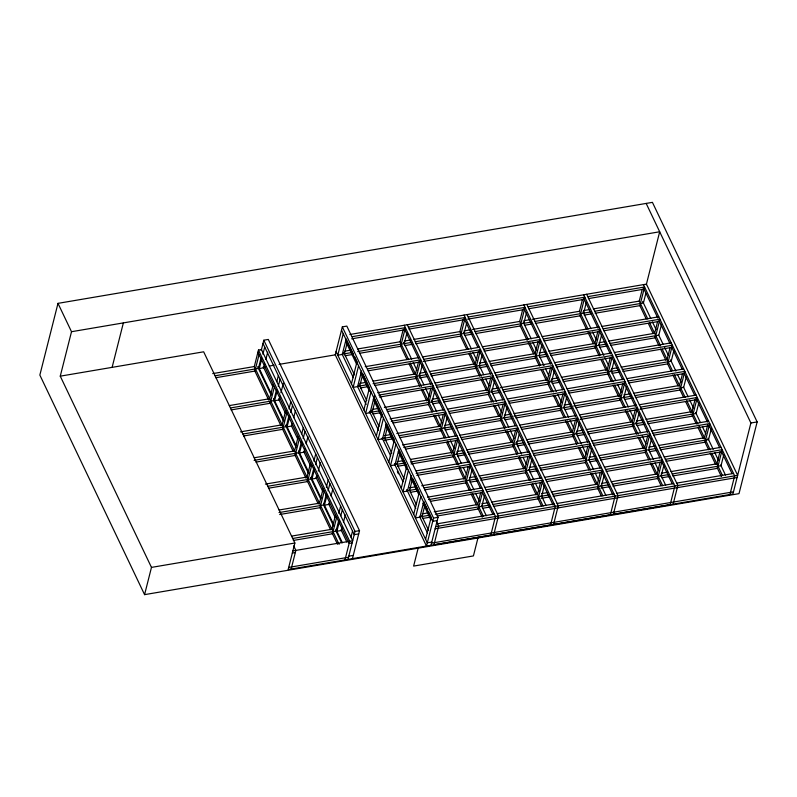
<?xml version="1.0" encoding="UTF-8"?>
<svg xmlns="http://www.w3.org/2000/svg" width="797" height="797" viewBox="0 0 797 797"><rect width="100%" height="100%" fill="white"/><g stroke="black" fill="none" stroke-linecap="round" stroke-linejoin="round"><path stroke-width="1.2" d="M57.992 303.358L39.85 375.068L144.576 594.642L739.008 493.642L757.15 421.932L652.424 202.358L57.992 303.358L71.511 331.711L60.263 376.164L151.47 567.394L144.576 594.642M112.118 367.357L123.366 322.895M339.104 544.341L254.303 366.53L258.467 350.042L261.466 349.534L352.673 540.755L292.878 550.916M259.065 354.585L254.901 371.073L215.758 377.728M261.187 350.61L263.817 340.209L268.31 339.442L359.517 530.672L352.443 558.637M261.157 357.664L258.427 368.413L215.08 375.785M261.695 358.979L259.274 368.543L263.757 367.776L264.674 364.189M262.9 354.197L264.714 347.024M265.879 359.407L267.692 352.234M273.281 384.383L269.655 398.729L229.297 405.593M274.417 386.764L270.253 403.262L231.11 409.917M276.848 381.604L278.362 375.636M276.509 389.843L273.779 400.602L230.433 407.964M277.037 391.148L274.616 400.712L279.109 399.955L280.016 396.368M278.253 386.366L280.066 379.203M280.923 392.782L283.343 383.218M285.734 410.495L282.108 424.831L240.505 431.864M286.85 412.836L282.676 429.324L243.543 435.979M289.002 408.911L290.815 401.738M288.932 415.914L286.213 426.664L242.866 434.036M289.809 416.084L287.079 426.843L291.572 426.076L292.18 423.685M290.716 412.497L292.529 405.324M293.685 417.708L295.498 410.545M298.188 436.597L294.561 450.933L254.193 457.777M299.313 438.958L295.139 455.446L255.996 462.101M301.754 433.817L303.268 427.84M301.396 442.026L298.676 452.786L254.104 460.357M301.953 443.381L299.533 452.945L304.016 452.178L304.932 448.591M303.159 438.599L304.972 431.426M306.138 443.809L307.951 436.646M342.331 326.87L335.258 354.834L426.475 546.065L433.548 518.09L342.331 326.87L346.825 326.103L438.031 517.333L430.958 545.297M310.641 462.708L307.014 477.054L265.421 484.108M343.228 333.684L337.789 355.193L342.272 354.436L346.207 338.894M311.766 465.069L307.592 481.567L268.459 488.212M313.908 461.124L315.722 453.951M60.263 376.164L203.663 351.806L294.87 543.026L288.155 569.556L732.931 493.991L750.894 422.988L646.168 203.424M313.849 468.148L311.129 478.907L267.782 486.27M314.397 469.463L311.976 479.027L316.459 478.26L317.067 475.869M315.602 464.681L317.415 457.508M344.424 353.808L347.143 343.049M291.154 569.048L295.866 550.408L293.734 545.935M318.272 471.087L320.394 462.728M323.094 488.83L319.467 503.166L279.099 510M324.22 491.171L320.045 507.659L279.687 514.523M351.437 383.805L356.877 362.286M326.362 487.246L328.175 480.073M358.58 365.863L353.131 387.372L357.624 386.605L361.549 371.073M326.302 494.25L323.582 504.999L279.01 512.581M326.86 495.595L324.439 505.159L328.932 504.401L329.53 502.01M328.065 490.822L329.878 483.649M331.044 496.033L332.857 488.86M359.776 385.987L362.496 375.238M335.547 514.922L331.921 529.268L291.553 536.112M336.673 517.283L332.498 533.781L293.366 540.426M363.88 409.907L369.33 388.398M338.815 513.338L340.628 506.165M371.043 391.985L365.594 413.504L370.087 412.736L374.321 395.999M338.755 520.361L336.035 531.121L292.688 538.483M339.313 521.696L336.892 531.26L341.375 530.503L342.282 526.917M340.817 515.729L342.331 509.751M343.497 522.135L345.31 514.962M372.209 412.059L374.929 401.299M344.962 559.912L349.684 541.263L258.467 350.042M376.333 436.009L381.783 414.5M408.622 359.656L400.094 341.764L403.113 329.809M351.009 537.078L352.523 531.111M383.487 418.086L378.047 439.605L382.53 438.838L386.465 423.297M347.96 559.404L355.034 531.43L263.817 340.209M404.218 343.646L406.938 332.887M384.672 438.181L387.392 427.421M388.787 462.13L394.236 440.611M395.93 444.168L390.49 465.687L394.973 464.92L398.908 449.388L406.868 466.265M418.465 362.007L415.446 373.952L373.135 381.135M397.125 464.292L399.845 453.533M419.571 375.835L422.29 365.076M401.25 488.242L406.689 466.733M408.393 470.31L402.953 491.819L407.446 491.062L411.372 475.52M427.899 400.064L430.918 388.109M409.578 490.394L412.298 479.635M432.004 401.897L434.724 391.138M413.693 514.344L419.142 492.825M468.417 349.494L459.889 331.602L462.908 319.647M420.846 496.411L415.406 517.92L419.889 517.163L423.825 501.622M443.371 414.211L440.352 426.166L396.826 433.528M464.023 333.485L466.743 322.725M422.031 516.506L424.751 505.746M444.467 428.019L447.187 417.259M418.335 547.439L413.623 566.089L473.418 555.927L478.13 537.278M425.588 539.28L431.038 517.761M455.824 440.323L452.806 452.278L410.485 459.441M478.27 351.846L475.241 363.801L429.314 371.591M456.92 454.131L459.64 443.381M479.376 365.674L482.095 354.914M465.259 478.399L468.287 466.444M490.713 377.947L487.694 389.902L441.747 397.653M469.373 480.232L472.093 469.473M491.799 391.735L494.529 380.976M528.222 339.333L519.684 321.44L522.702 309.485M480.73 492.546L477.712 504.491L434.186 511.853M500.147 416.004L503.166 404.049M523.818 323.323L526.538 312.563M456.004 428.109L500.725 420.517L505.437 401.847L448.631 411.501M481.826 506.344L484.546 495.595M504.262 417.857L506.982 407.098M515.619 430.171L512.601 442.116L466.663 449.897M538.065 341.684L535.036 353.639L489.109 361.43M516.715 443.969L519.136 434.415M541.89 344.752L539.171 355.512L544.012 365.664M528.082 456.282L525.054 468.238L479.107 475.988M550.518 367.786L547.489 379.741L500.327 387.701M529.168 470.071L531.888 459.311M551.604 381.574L554.323 370.814M588.017 329.171L579.479 311.278L582.507 299.323M537.507 494.339L540.525 482.384M562.961 393.887L559.942 405.842L513.995 413.613M583.613 313.161L586.333 302.402M541.621 496.182L544.341 485.433M564.057 407.695L566.777 396.936M572.395 431.954L575.424 420.009M597.86 331.522L594.841 343.477L548.904 351.268M615.065 496.172L610.353 514.832L553.556 524.486L558.259 505.826L467.052 314.596M553.556 524.486L554.094 522.334M557.731 508.008L558.279 505.856M576.52 433.817L579.24 423.058M598.965 345.35L601.685 334.591M587.877 446.121L584.859 458.076L538.902 465.827M607.284 369.579L610.313 357.624M588.963 459.909L591.683 449.159M611.399 371.412L614.118 360.652M647.812 319.009L639.264 301.097L642.302 289.172M646.287 284.708L659.687 231.768L71.511 331.711M600.33 472.222L597.302 484.178L551.365 491.948M619.737 395.681L622.766 383.736M645.829 293.445L643.408 302.999L594.482 311.298M545.806 479.704L602.612 470.051L597.889 488.681L553.168 496.282M601.416 486.031L604.146 475.271M623.852 397.534L626.581 386.774M632.19 421.802L635.219 409.847M654.636 333.315L657.655 321.36M636.315 423.655L639.035 412.896M663.074 344.224L658.8 335.278L661.48 324.429M644.653 447.914L647.672 435.959M670.108 347.462L667.089 359.417L621.122 367.158M622.925 371.492L667.647 363.89L672.369 345.25L615.563 354.904M648.758 449.747L651.488 438.998M673.913 350.501L671.194 361.25L622.268 369.549M657.097 474.016L660.125 462.061M679.532 385.519L682.561 373.574M612.295 484.178L661.221 475.869L663.941 465.109M686.376 376.612L683.657 387.372L634.721 395.671M695.014 399.686L691.995 411.641L646.038 419.391M673.136 504.142L677.858 485.503L586.632 294.262M698.83 402.734L696.11 413.494L647.184 421.782M707.776 424.612L704.448 437.752L658.491 445.493M711.283 428.836L708.563 439.595L659.627 447.884M716.902 463.854L719.92 451.899M723.736 454.948L721.016 465.707L672.09 473.996M729.942 494.499L734.655 475.849L643.438 284.609M349.863 334.491L646.437 284.121L737.653 475.341L435.67 526.648M352.214 336.673L405.394 327.637L400.682 346.306L359.596 353.29M408.383 327.129L465.189 317.475L460.487 336.145L415.765 343.746M527.983 306.815L584.789 297.161L580.077 315.821L535.355 323.423M587.778 296.653L644.584 287L639.861 305.64L595.15 313.241M468.198 317.007L525.004 307.353L520.282 325.983L475.56 333.584M351.666 338.825L404.846 329.789M409.05 329.081L464.651 319.627M467.65 319.159L524.456 309.505M528.64 308.758L584.241 299.313M588.445 298.596L644.036 289.152M212.729 373.614L254.313 366.55M344.493 351.208L350.531 350.182M357.783 348.947L400.094 341.764M404.288 341.046L410.335 340.02M413.962 339.402L459.889 331.602M464.083 330.885L470.13 329.858M472.551 329.45L519.684 321.44M523.888 320.723L529.925 319.697M532.346 319.288L579.479 311.278M583.673 310.551L589.71 309.525M593.337 308.907L639.264 301.097M263.11 367.098L265.56 366.68M269.237 366.052L274.138 365.215M279.04 364.388L335.407 354.814M342.431 354.147L351.676 352.573M357.723 351.547L411.471 342.411M415.098 341.793L471.266 332.249M474.892 331.632L531.071 322.088M534.697 321.48L590.856 311.916M345.091 355.751L352.344 354.516M404.886 345.589L412.139 344.354M464.681 335.427L471.934 334.202M524.476 325.266L531.729 324.04M584.271 315.094L591.523 313.859M365.215 366.68L419.601 357.435M422.599 356.926L479.405 347.273M482.404 346.795L539.21 337.141M542.189 336.603L598.995 326.949M601.984 326.441L658.79 316.798M367.566 368.862L420.746 359.826L416.034 378.495L374.949 385.469M423.735 359.317L480.541 349.664L475.839 368.334L431.117 375.925M483.55 349.186L540.356 339.542L535.634 358.172L490.912 365.773M543.335 338.994L600.141 329.35L595.429 348.01L550.707 355.611M603.13 328.842L659.936 319.189L655.214 337.828L610.502 345.43M368.234 370.804L420.198 361.977M423.197 361.469L480.003 351.816M484.217 351.138L539.808 341.684M543.992 340.947L599.593 331.492M603.797 330.785L659.388 321.34M359.845 383.397L365.883 382.371M419.64 373.235L425.688 372.209M479.435 363.073L485.483 362.047M539.24 352.912L545.278 351.885M599.025 342.73L605.062 341.704M608.689 341.086L654.616 333.285M357.783 386.326L367.028 384.762M373.076 383.736L426.823 374.6M430.45 373.982L486.618 364.438M490.245 363.821L546.423 354.276M550.05 353.659L606.208 344.095M609.835 343.487L658.76 335.188M360.443 387.94L367.696 386.704M419.033 377.987L427.491 376.543M478.828 367.825L487.286 366.381M539.828 357.454L547.081 356.229M599.623 347.273L606.876 346.047M377.648 392.742L432.034 383.496M435.032 382.988L491.839 373.335M494.837 372.857L551.644 363.213M554.622 362.665L611.429 353.021M614.417 352.513L671.223 342.859M378.794 395.133L433.179 385.887L428.467 404.557L387.382 411.541M436.168 385.379L492.974 375.726L488.272 394.395L443.55 401.997M495.983 375.257L552.789 365.604L548.067 384.234L503.345 391.835M555.768 365.066L612.564 355.412L607.862 374.072L563.14 381.673M379.452 397.075L432.632 388.039M436.836 387.332L492.426 377.878M556.426 367.009L612.026 357.564M616.22 356.847L671.821 347.402M496.651 377.2L552.241 367.756M372.279 409.459L378.316 408.433M384.363 407.406L427.869 400.014M432.074 399.297L438.121 398.271M491.869 389.135L497.916 388.109M551.663 378.973L557.711 377.947M561.337 377.33L607.264 369.529M611.458 368.802L617.496 367.776M369.22 412.567L379.462 410.824M386.714 409.588L439.257 400.662M442.883 400.044L499.052 390.5M502.678 389.882L558.856 380.338M562.473 379.731L618.641 370.167M372.876 414.002L380.129 412.766M432.671 403.84L439.924 402.605M492.466 393.678L499.719 392.453M552.261 383.516L559.514 382.291M612.056 373.345L619.309 372.109M390.112 418.863L444.497 409.618M447.486 409.11L504.292 399.456M507.3 398.978L564.107 389.334M567.085 388.787L623.882 379.143M626.88 378.625L683.687 368.981M391.247 421.254L445.633 412.009L440.93 430.679L399.835 437.663M508.436 401.369L565.242 391.725L560.52 410.355L515.808 417.957M568.221 391.178L625.027 381.534L620.315 400.194L575.603 407.795M628.016 381.026L684.822 371.372L680.11 390.012L635.388 397.613M393.12 422.998L445.095 414.161M449.289 413.454L504.89 403.999M509.104 403.322L564.704 393.877M568.889 393.13L624.479 383.686M628.684 382.968L684.284 373.524M384.732 435.58L390.779 434.554M444.537 425.419L450.574 424.393M454.2 423.775L500.127 415.974M504.332 415.257L510.369 414.231M564.127 405.095L570.174 404.069M573.8 403.451L619.727 395.651M623.912 394.913L629.959 393.887M633.585 393.28L679.512 385.469M381.673 438.689L391.915 436.945M399.167 435.71L451.72 426.784M455.346 426.166L511.515 416.622M513.935 416.213L571.31 406.46M573.73 406.052L631.094 396.288M384.124 440.323L393.788 438.689M445.125 429.962L452.377 428.726M504.929 419.8L512.182 418.564M564.724 409.638L571.977 408.413M624.509 399.466L632.967 398.022M402.565 444.975L456.95 435.74M459.949 435.232L516.745 425.578M519.754 425.1L576.56 415.446M579.539 414.908L636.345 405.255M639.333 404.746L696.14 395.093M403.71 447.366L458.096 438.131L453.383 456.791L411.083 463.984M461.084 437.623L517.891 427.969L513.178 446.629L468.467 454.23M520.899 427.491L577.705 417.837L572.983 436.467L528.262 444.068M580.684 417.299L637.48 407.646L632.778 426.315L588.056 433.907M640.479 407.137L697.285 397.484L692.563 416.134L647.841 423.735M405.583 449.11L457.548 440.283M461.752 439.565L517.343 430.121M521.557 429.434L577.158 419.989M580.136 419.451L636.942 409.797M639.931 409.289L696.737 399.636M397.195 461.692L403.232 460.666M456.99 451.53L463.037 450.504M516.785 441.379L522.832 440.352M526.458 439.735L572.385 431.924M576.58 431.217L582.627 430.191M586.253 429.573L632.18 421.772M636.375 421.035L642.412 420.009M395.133 464.631L404.378 463.057M410.415 462.031L464.173 452.905M467.799 452.288L523.968 442.743M527.594 442.126L583.773 432.582M587.389 431.964L643.558 422.4M397.793 466.235L405.045 465.01M457.588 456.083L464.84 454.848M517.383 445.921L524.635 444.686M577.177 435.76L584.43 434.524M636.972 425.578L644.225 424.343M416.223 470.868L469.403 461.832M472.392 461.324L529.198 451.68M532.207 451.202L589.013 441.548M591.992 441.01L648.788 431.356M651.787 430.848L708.593 421.195M416.154 473.468L470.539 464.233L465.837 482.892L424.741 489.876M473.538 463.715L530.344 454.071L525.631 472.731L480.91 480.332M533.342 453.593L590.149 443.939L585.426 462.569L540.715 470.17M593.127 443.401L649.934 433.747L645.221 452.407L600.51 460.008M652.922 433.239L709.728 423.586L705.016 442.235L660.295 449.827M416.821 475.41L470.001 466.375M474.195 465.667L529.796 456.223M593.795 445.344L649.386 435.899M653.59 435.182L709.191 425.737M534.01 455.535L589.611 446.091M750.894 422.988L757.15 421.932M648.818 447.137L654.865 446.111M409.638 487.794L415.685 486.768M421.723 485.742L465.239 478.349M469.443 477.632L475.48 476.606M529.238 467.47L535.275 466.444M589.033 457.309L595.08 456.282M598.696 455.675L644.634 447.864M406.58 490.902L416.821 489.159M424.074 487.923L476.626 478.997M480.252 478.379L536.421 468.835M540.047 468.228L596.216 458.683M599.842 458.066L656.001 448.502M410.236 492.337L417.489 491.101M470.031 482.175L477.283 480.95M529.836 472.013L537.088 470.788M589.631 461.862L596.883 460.626M649.416 451.68L656.668 450.444M427.471 497.189L481.856 487.953M484.845 487.445L541.651 477.792M604.445 467.122L661.251 457.468M664.24 456.96L721.046 447.306M544.66 477.313L601.466 467.66M428.607 499.58L483.002 490.344L478.29 509.004L437.194 515.988M485.991 489.836L542.797 480.183L538.085 498.842L493.373 506.444M605.581 469.513L662.387 459.859L657.684 478.529L612.963 486.12M665.385 459.351L722.182 449.697L717.469 468.347L672.748 475.948M430.48 501.323L482.454 492.496M486.658 491.779L542.249 482.334M546.463 481.647L602.064 472.203M606.248 471.455L661.849 462.011M666.043 461.304L721.644 451.849M422.101 513.906L428.138 512.879M481.896 503.754L487.933 502.718M491.56 502.11L537.487 494.299M541.691 493.592L547.738 492.566M601.486 483.43L607.533 482.404M611.16 481.786L657.087 473.986M661.281 473.249L667.318 472.222M670.944 471.605L716.872 463.804M661.211 475.849L668.464 474.613M420.039 516.845L429.284 515.27M435.321 514.244L489.079 505.119M492.705 504.501L548.874 494.957M552.5 494.339L608.669 484.795M422.699 518.448L429.942 517.223M482.494 508.297L489.747 507.061M541.083 498.334L549.541 496.9M600.878 488.172L609.336 486.738M661.869 477.792L669.121 476.556M355.034 531.43L359.517 530.672M433.548 518.09L438.031 517.333M151.47 567.394L294.87 543.026M358.7 533.9L354.217 534.657L263 343.437M437.214 520.561L432.731 521.318L341.514 330.097M437.523 523.749L494.329 514.095M497.318 513.587L554.124 503.943M557.133 503.465L613.939 493.811M616.918 493.273L673.724 483.62M676.713 483.112L733.519 473.458M292.33 553.068L295.318 552.56M349.136 543.415L352.125 542.906M435.132 528.8L737.105 477.493M348.767 556.176L353.26 555.409M431.775 542.07L427.282 542.837L336.075 351.607M288.703 567.414L348.498 557.252M431.506 543.146L733.479 491.839M643.438 287.896L657.844 318.093M658.91 320.324L670.108 343.806M671.712 347.163L682.371 369.529M683.975 372.886L694.645 395.252M696 398.082L707.447 422.091M709.041 425.439L719.711 447.804M721.315 451.162L731.985 473.528M642.651 301.405L650.8 318.501M652.404 321.858L656.14 329.689M664.668 347.582L668.404 355.402M670.536 359.875L675.876 371.063M677.47 374.421L681.206 382.241M683.338 386.714L688.14 396.786M689.744 400.134L693.47 407.964M695.612 412.438L700.404 422.5M702.546 426.973L705.743 433.688M707.875 438.161L713.205 449.339M714.809 452.696L718.545 460.527M720.677 465L725.479 475.062M649.416 322.367L660.613 345.848M662.217 349.206L672.349 370.456M674.481 374.929L685.151 397.295M686.745 400.642L697.953 424.134M699.019 426.365L710.217 449.847M711.821 453.204L722.49 475.57M639.802 305.51L646.198 318.93M648.33 323.403L653.132 333.465M654.736 336.822L658.999 345.768M660.603 349.116L665.933 360.304M667.537 363.661L671.273 371.482M672.867 374.839L678.207 386.027M679.801 389.374L683.537 397.205M685.669 401.678L691.009 412.866M692.075 415.098L696.339 424.044M697.943 427.401L703.273 438.579M704.877 441.937L708.603 449.767M710.207 453.114L715.537 464.302M717.141 467.66L721.405 476.606M583.643 294.77L674.86 486.011L670.157 504.67L613.351 514.324L618.054 495.664L526.837 304.414M583.643 298.058L598.039 328.244M599.115 330.486L610.313 353.968M611.907 357.325L622.577 379.691M624.181 383.048L635.378 406.53M636.444 408.761L647.652 432.253M649.246 435.6L659.916 457.966M661.52 461.324L672.18 483.689M583.005 311.886L591.005 328.663M592.609 332.02L596.335 339.851M598.477 344.324L603.807 355.502M604.873 357.743L608.609 365.564M610.741 370.037L615.543 380.099M617.675 384.572L621.411 392.403M623.543 396.876L628.345 406.938M629.939 410.296L633.675 418.126M635.807 422.599L640.609 432.661M642.213 436.019L645.949 443.849M648.609 449.438L653.41 459.5M655.014 462.858L658.75 470.688M660.882 475.161L665.684 485.224M589.611 332.528L600.28 354.894M602.412 359.367L613.082 381.733M614.686 385.081L625.356 407.446M626.95 410.804L638.158 434.285M639.752 437.643L650.422 460.008M652.026 463.366L662.686 485.732M580.007 315.672L586.403 329.091M588.007 332.439L593.337 343.627M594.941 346.974L599.205 355.92M600.808 359.278L606.138 370.466M607.742 373.813L611.468 381.643M613.072 385.001L618.402 396.179M619.478 398.42L623.742 407.367M625.336 410.724L630.676 421.902M632.27 425.259L636.544 434.206M638.138 437.563L643.478 448.741M645.072 452.098L648.808 459.929M650.412 463.276L655.742 474.464M657.346 477.821L661.082 485.642M523.858 304.942L615.085 496.202M523.848 308.22L537.716 337.29M539.31 340.648L550.518 364.129M552.112 367.487L562.782 389.853M564.386 393.2L575.583 416.692M576.649 418.923L587.847 442.405M589.451 445.762L600.121 468.128M601.715 471.485L612.923 494.967M523.211 322.048L531.21 338.825M532.804 342.182L536.54 350.003M545.606 369.021L548.814 375.726M550.946 380.199L556.276 391.387M557.88 394.734L561.616 402.565M563.748 407.038L568.55 417.1M570.144 420.457L573.88 428.288M576.012 432.761L581.352 443.939M582.418 446.181L586.144 454.001M588.814 459.6L593.616 469.662M595.22 473.019L598.946 480.84M601.087 485.313L605.879 495.385M529.816 342.69L540.486 365.056M542.618 369.529L553.287 391.895M554.891 395.242L565.551 417.608M567.155 420.965L577.825 443.331M579.957 447.804L590.627 470.17M592.221 473.528L602.891 495.893M520.202 325.824L527.136 340.369M528.202 342.6L533.542 353.788M535.136 357.136L539.41 366.082M541.004 369.439L546.343 380.627M547.938 383.975L551.673 391.805M553.277 395.163L558.607 406.34M560.211 409.698L563.947 417.528M565.541 420.886L570.881 432.064M572.475 435.421L576.749 444.367M578.343 447.715L583.683 458.903M585.277 462.26L589.013 470.081M590.617 473.438L595.947 484.626M597.551 487.973L601.277 495.804M464.053 315.084L555.27 506.334L550.558 524.994L493.751 534.648L498.464 515.988L407.247 324.738M464.043 318.372L477.911 347.452M479.236 350.222L490.713 374.291M492.317 377.648L502.987 400.014M504.581 403.362L515.251 425.728M516.854 429.085L528.052 452.566M529.656 455.924L540.326 478.29M541.92 481.647L553.128 505.129M463.416 332.21L471.416 348.986M473.01 352.344L476.745 360.164M479.415 365.763L483.679 374.7M485.811 379.173L489.009 385.887M491.151 390.361L496.481 401.539M498.085 404.896L501.811 412.726M503.953 417.2L508.745 427.262M510.349 430.619L514.085 438.45M515.958 442.375L521.547 454.101M523.151 457.458L526.349 464.163M529.019 469.762L533.821 479.824M535.415 483.181L539.151 491.002M541.283 495.475L546.084 505.547M470.021 352.852L481.219 376.333M482.285 378.565L493.492 402.047M495.086 405.404L505.756 427.77M507.36 431.127L518.03 453.493M519.624 456.85L530.832 480.332M532.426 483.689L543.096 506.055M460.407 335.985L466.813 349.405M468.945 353.878L474.275 365.066M475.341 367.297L479.615 376.244M481.209 379.601L486.549 390.779M488.143 394.136L491.879 401.967M493.482 405.324L498.812 416.502M500.416 419.86L504.68 428.806M505.746 431.038L511.076 442.225M512.68 445.583L516.944 454.529M518.548 457.877L523.878 469.064M525.482 472.422L529.218 480.242M531.35 484.715L536.152 494.788M537.746 498.135L541.482 505.965M404.248 325.246L495.475 516.496L490.763 535.156L433.957 544.809L438.669 526.14L436.537 521.666M404.248 328.533L418.654 358.73M419.441 360.383L430.918 384.453M432.522 387.8L443.192 410.166M444.786 413.523L455.456 435.889M457.06 439.247L468.257 462.728M469.861 466.086L480.521 488.451M482.125 491.809L492.795 514.175M403.611 342.371L411.611 359.148M413.215 362.496L416.951 370.326M419.083 374.799L423.884 384.861M425.478 388.219L429.214 396.049M431.346 400.522L436.686 411.7M438.28 415.058L442.016 422.888M444.148 427.361L448.95 437.423M450.554 440.781L454.29 448.611M456.422 453.085L461.224 463.147M463.356 467.62L466.554 474.325M469.224 479.914L474.026 489.986M475.62 493.333L479.356 501.164M481.488 505.637L486.29 515.699M410.226 363.004L421.424 386.495M423.028 389.843L433.16 411.093M435.292 415.566L445.961 437.932M447.565 441.289L458.763 464.771M459.829 467.012L471.027 490.494M472.631 493.841L483.301 516.207M400.612 346.147L407.008 359.567M409.15 364.04L413.942 374.102M415.546 377.459L419.81 386.406M421.414 389.763L426.744 400.941M428.348 404.298L432.084 412.129M433.678 415.486L439.017 426.664M440.083 428.906L444.347 437.842M446.479 442.315L451.819 453.503M452.885 455.735L457.149 464.681M458.753 468.038L464.083 479.226M465.687 482.574L469.423 490.404M471.017 493.761L476.357 504.939M477.951 508.297L482.225 517.243M346.595 339.901L353.529 354.436M354.595 356.677L357.265 362.266M362.595 373.444L369.529 387.99M373.803 396.936L382.331 414.829M386.605 423.775L394.067 439.426M412.736 478.569L419.67 493.104M423.944 502.05L427.67 509.881M428.736 512.112L431.406 517.701M345.519 340.937L356.717 364.418M360.453 372.249L369.519 391.257M373.255 399.088L381.793 416.98M385.529 424.801L394.057 442.694M398.331 451.64L406.859 469.533M410.594 477.363L418.594 494.14M422.858 503.086L430.858 519.853M343.816 352.533L354.486 374.899M359.288 384.961L366.75 400.612M371.551 410.684L379.023 426.335M384.353 437.523L391.825 453.174M396.627 463.236L404.089 478.897M409.429 490.075L416.363 504.621M421.693 515.798L428.627 530.334M342.162 354.197L353.37 377.688M357.634 386.635L366.172 404.527M369.37 411.232L378.436 430.241M382.171 438.071L390.699 455.964M394.435 463.794L402.973 481.687M406.709 489.507L415.775 508.526M419.501 516.346L427.511 533.123M397.364 471.575L398.43 473.817M257.929 352.194L348.757 542.627M263.648 367.537L272.713 386.555M278.581 398.849L285.515 413.394M291.383 425.688L297.789 439.107M303.657 451.411L310.591 465.946M315.921 477.134L322.855 491.669M328.723 503.973L335.129 517.392M340.996 529.686L346.854 541.99M258.417 366.74L271.428 394.027M273.56 398.5L284.23 420.866M286.223 425.04L295.966 445.463M298.636 451.052L308.768 472.302M311.129 477.244L321.032 498.025M323.592 503.375L333.305 523.739M335.975 529.338L342.371 542.757M257.67 366.819L271.159 395.103M273.829 400.692L283.423 420.816M285.555 425.289L296.225 447.655M298.357 452.128L308.499 473.378M310.631 477.851L320.763 499.101M323.433 504.69L333.564 525.94M335.696 530.413L341.564 542.707M254.821 370.924L268.689 399.994M269.755 402.236L280.952 425.718M282.556 429.075L293.226 451.441M294.83 454.788L306.028 478.28M307.094 480.511L318.292 503.993M319.896 507.35L330.566 529.716M332.16 533.073L337.5 544.251"/></g></svg>
